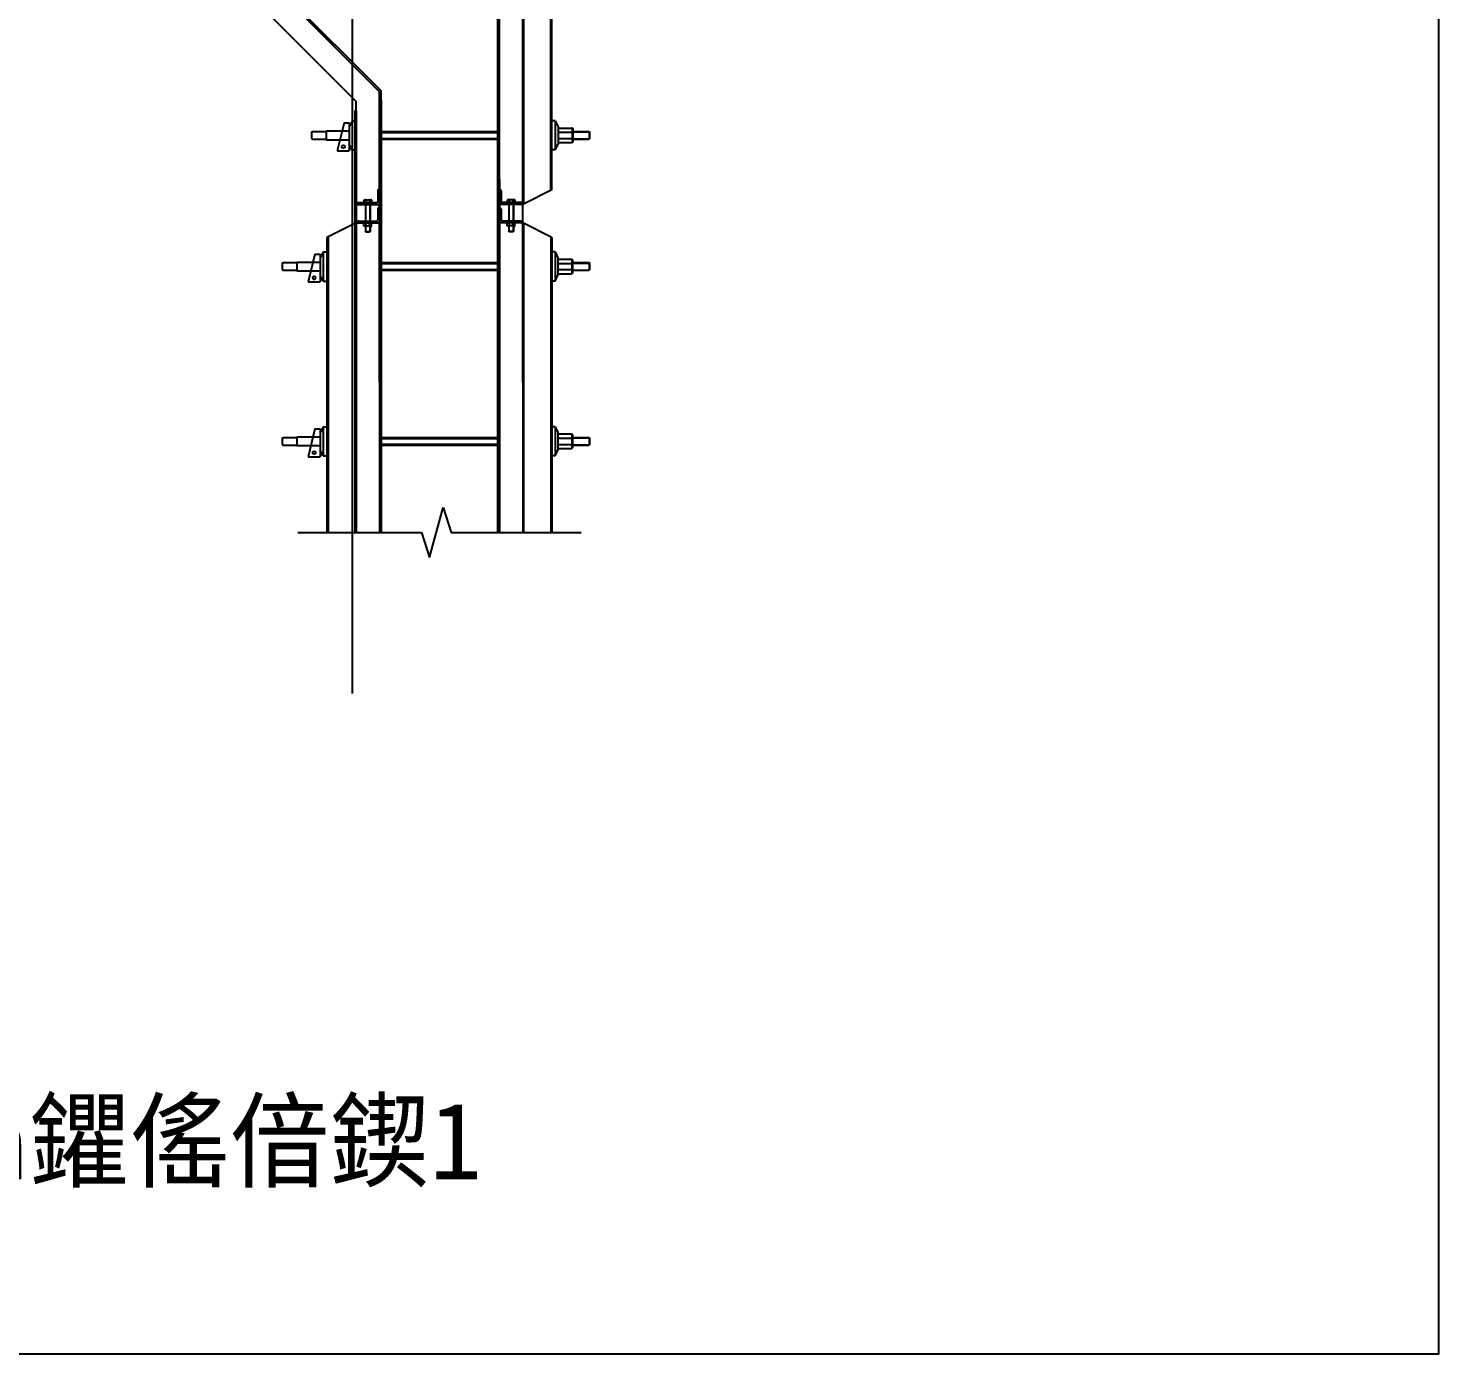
# Model space of a CAD drawing. Header units: metres. Extents: x 0 to 201, y 0 to 136.
# Drawn here: x 120.4 to 193.1, y 0 to 68.2 of the extents above; entities that cross this region are included whole.
import ezdxf

# ---------------------------------------------------------------- set-up
doc = ezdxf.new("R2010")
doc.units = ezdxf.units.M
doc.layers.add(' ', color=7, linetype='Continuous')

msp = doc.modelspace()

# ---------------------------------------------------------------- linework, layer by layer
at = {"layer": ' '}
for p, q in [((141.08, 41), (141.79, 43.58)), ((141.79, 43.58), (142.2, 42.29)), ((134.31, 42.29), (140.67, 42.29)), ((140.67, 42.29), (141.08, 41)), ((142.2, 42.29), (148.89, 42.29))]:
    msp.add_line(p, q, dxfattribs=at)
for p, q in [((137.1, 126.14), (137.1, 34)), ((144.69, 50.02), (144.69, 82.93)), ((144.6, 42.29), (144.6, 78.52)), ((145.89, 50.02), (145.89, 78.52)), ((145.89, 50.02), (145.89, 78.52)), ((145.95, 59.21), (145.95, 78.52)), ((147.33, 59.9), (147.33, 77.8)), ((147.39, 59.93), (147.39, 77.77)), ((129.06, 72.73), (137.31, 64.48)), ((130.26, 73.23), (138.51, 64.98)), ((130.35, 73.27), (138.6, 65.02)), ((138.51, 50.02), (138.51, 64.98)), ((138.6, 50.02), (138.6, 65.02)), ((137.25, 64.01), (137.25, 42.29)), ((137.31, 50.02), (137.31, 64.48)), ((137.31, 64.01), (137.31, 42.29)), ((138.51, 64.5), (138.51, 42.29)), ((138.6, 64.54), (138.6, 57.8)), ((136.69, 63.37), (136.34, 61.94)), ((136.69, 63.37), (136.96, 63.37)), ((137.11, 63.48), (136.96, 63.18)), ((136.96, 63.37), (136.96, 61.94)), ((137.11, 63.48), (137.26, 63.48)), ((137.11, 63.48), (137.11, 61.98)), ((147.56, 63.48), (147.41, 63.48)), ((147.56, 63.48), (147.56, 61.98)), ((147.56, 63.48), (147.71, 63.18)), ((135.01, 62.9), (135.04, 62.93)), ((135.01, 62.9), (135.01, 62.57)), ((135.01, 62.57), (135.04, 62.54)), ((135.04, 62.93), (135.76, 62.93)), ((135.04, 62.54), (135.76, 62.54)), ((135.76, 62.96), (136.59, 62.96)), ((135.76, 62.96), (135.76, 62.51)), ((135.76, 62.51), (136.48, 62.51)), ((136.48, 62.51), (136.96, 62.51)), ((136.59, 62.96), (136.96, 62.96)), ((138.51, 62.96), (138.6, 62.96)), ((138.51, 62.51), (138.6, 62.51)), ((138.6, 62.93), (144.6, 62.93)), ((138.6, 62.88), (144.6, 62.88)), ((138.6, 62.58), (144.6, 62.58)), ((138.6, 62.54), (144.6, 62.54)), ((138.67, 62.58), (138.63, 62.54)), ((138.81, 62.93), (138.77, 62.88)), ((138.87, 62.58), (138.83, 62.54)), ((138.88, 62.93), (138.84, 62.88)), ((138.94, 62.58), (138.9, 62.54)), ((139.01, 62.58), (138.96, 62.54)), ((139.02, 62.93), (138.97, 62.88)), ((139.07, 62.58), (139.03, 62.54)), ((139.22, 62.93), (139.17, 62.88)), ((139.28, 62.58), (139.23, 62.54)), ((139.29, 62.93), (139.24, 62.88)), ((139.34, 62.58), (139.3, 62.54)), ((139.35, 62.93), (139.31, 62.88)), ((139.42, 62.93), (139.37, 62.88)), ((139.41, 62.58), (139.37, 62.54)), ((139.48, 62.58), (139.43, 62.54)), ((139.62, 62.93), (139.58, 62.88)), ((139.69, 62.93), (139.64, 62.88)), ((139.68, 62.58), (139.64, 62.54)), ((139.75, 62.58), (139.7, 62.54)), ((139.76, 62.93), (139.71, 62.88)), ((139.82, 62.58), (139.77, 62.54)), ((139.82, 62.93), (139.78, 62.88)), ((139.88, 62.58), (139.84, 62.54)), ((140.03, 62.93), (139.98, 62.88)), ((140.09, 62.58), (140.04, 62.54)), ((140.09, 62.93), (140.05, 62.88)), ((140.15, 62.58), (140.11, 62.54)), ((140.16, 62.93), (140.12, 62.88)), ((140.22, 62.58), (140.17, 62.54)), ((140.23, 62.93), (140.18, 62.88)), ((140.29, 62.58), (140.24, 62.54)), ((140.43, 62.93), (140.39, 62.88)), ((140.49, 62.58), (140.44, 62.54)), ((140.5, 62.93), (140.45, 62.88)), ((140.56, 62.58), (140.51, 62.54)), ((140.56, 62.93), (140.52, 62.88)), ((140.62, 62.58), (140.58, 62.54)), ((140.63, 62.93), (140.59, 62.88)), ((140.69, 62.58), (140.65, 62.54)), ((140.83, 62.93), (140.79, 62.88)), ((140.89, 62.58), (140.85, 62.54)), ((140.9, 62.93), (140.86, 62.88)), ((140.97, 62.93), (140.92, 62.88)), ((140.96, 62.58), (140.92, 62.54)), ((141.03, 62.58), (140.98, 62.54)), ((141.04, 62.93), (140.99, 62.88)), ((141.1, 62.58), (141.05, 62.54)), ((141.24, 62.93), (141.19, 62.88)), ((141.3, 62.58), (141.25, 62.54)), ((141.31, 62.93), (141.26, 62.88)), ((141.36, 62.58), (141.32, 62.54)), ((141.37, 62.93), (141.33, 62.88)), ((141.43, 62.58), (141.39, 62.54)), ((141.44, 62.93), (141.4, 62.88)), ((141.5, 62.58), (141.45, 62.54)), ((141.64, 62.93), (141.6, 62.88)), ((141.71, 62.93), (141.66, 62.88)), ((141.7, 62.58), (141.66, 62.54)), ((141.77, 62.58), (141.72, 62.54)), ((141.78, 62.93), (141.73, 62.88)), ((141.84, 62.58), (141.79, 62.54)), ((141.84, 62.93), (141.8, 62.88)), ((141.9, 62.58), (141.86, 62.54)), ((142.05, 62.93), (142, 62.88)), ((142.11, 62.58), (142.06, 62.54)), ((142.11, 62.93), (142.07, 62.88)), ((142.17, 62.58), (142.13, 62.54)), ((142.18, 62.93), (142.14, 62.88)), ((142.25, 62.93), (142.2, 62.88)), ((142.24, 62.58), (142.2, 62.54)), ((142.31, 62.58), (142.26, 62.54)), ((142.45, 62.93), (142.41, 62.88)), ((142.51, 62.58), (142.46, 62.54)), ((142.52, 62.93), (142.47, 62.88)), ((142.58, 62.58), (142.53, 62.54)), ((142.59, 62.93), (142.54, 62.88)), ((142.64, 62.58), (142.6, 62.54)), ((142.65, 62.93), (142.61, 62.88)), ((142.71, 62.58), (142.67, 62.54)), ((142.85, 62.93), (142.81, 62.88)), ((142.91, 62.58), (142.87, 62.54)), ((142.92, 62.93), (142.88, 62.88)), ((142.99, 62.93), (142.94, 62.88)), ((142.98, 62.58), (142.94, 62.54)), ((143.05, 62.58), (143, 62.54)), ((143.06, 62.93), (143.01, 62.88)), ((143.12, 62.58), (143.07, 62.54)), ((143.26, 62.93), (143.21, 62.88)), ((143.32, 62.58), (143.27, 62.54)), ((143.33, 62.93), (143.28, 62.88)), ((143.39, 62.58), (143.34, 62.54)), ((143.39, 62.93), (143.35, 62.88)), ((143.45, 62.58), (143.41, 62.54)), ((143.46, 62.93), (143.42, 62.88)), ((143.52, 62.58), (143.48, 62.54)), ((143.66, 62.93), (143.62, 62.88)), ((143.72, 62.58), (143.68, 62.54)), ((143.73, 62.93), (143.69, 62.88)), ((143.79, 62.58), (143.74, 62.54)), ((143.8, 62.93), (143.75, 62.88)), ((143.86, 62.58), (143.81, 62.54)), ((143.87, 62.93), (143.82, 62.88)), ((143.92, 62.58), (143.88, 62.54)), ((144.07, 62.93), (144.02, 62.88)), ((144.13, 62.58), (144.08, 62.54)), ((144.13, 62.93), (144.09, 62.88)), ((144.19, 62.58), (144.15, 62.54)), ((144.2, 62.93), (144.16, 62.88)), ((144.27, 62.93), (144.22, 62.88)), ((144.26, 62.58), (144.22, 62.54)), ((144.33, 62.58), (144.28, 62.54)), ((144.47, 62.93), (144.43, 62.88)), ((144.54, 62.93), (144.49, 62.88)), ((144.53, 62.58), (144.49, 62.54)), ((144.6, 62.58), (144.55, 62.54)), ((144.6, 62.96), (144.69, 62.96)), ((144.6, 62.51), (144.69, 62.51)), ((147.71, 63.18), (147.71, 62.28)), ((147.71, 63.11), (148.43, 63.11)), ((147.71, 62.89), (148.43, 62.89)), ((147.71, 62.57), (148.43, 62.57)), ((148.43, 63.11), (148.43, 62.36)), ((148.46, 63.08), (148.43, 63.11)), ((148.46, 63.08), (148.46, 62.39)), ((148.46, 62.93), (149.3, 62.93)), ((148.46, 62.91), (149.3, 62.91)), ((148.46, 62.55), (149.3, 62.55)), ((148.46, 62.54), (149.3, 62.54)), ((149.3, 62.93), (149.3, 62.54)), ((149.3, 62.93), (149.33, 62.9)), ((149.33, 62.57), (149.3, 62.54)), ((149.33, 62.9), (149.33, 62.57)), ((136.34, 61.94), (136.96, 61.94)), ((137.11, 61.98), (136.96, 62.28)), ((137.11, 61.98), (137.26, 61.98)), ((147.56, 61.98), (147.41, 61.98)), ((147.56, 61.98), (147.71, 62.28)), ((147.71, 62.36), (148.43, 62.36)), ((148.46, 62.39), (148.43, 62.36)), ((138.6, 60.48), (138.6, 58.28)), ((144.6, 60.48), (144.6, 58.28)), ((144.69, 60.48), (144.69, 42.29)), ((138.42, 59.88), (138.42, 59.31)), ((138.46, 59.93), (138.51, 59.93)), ((144.73, 59.93), (144.69, 59.93)), ((144.78, 59.88), (144.78, 59.31)), ((147.39, 59.93), (145.89, 59.18)), ((137.31, 59.22), (137.31, 59.18)), ((137.31, 59.18), (138.51, 59.18)), ((137.35, 59.27), (138.37, 59.27)), ((137.71, 59.4), (137.71, 59.27)), ((137.73, 59.42), (138.09, 59.42)), ((137.73, 59.42), (137.8, 59.42)), ((137.77, 59.27), (137.77, 59.18)), ((137.79, 59.18), (137.79, 58.32)), ((137.8, 59.18), (137.8, 58.32)), ((137.82, 59.4), (137.82, 59.27)), ((138, 59.4), (138, 59.27)), ((138.01, 59.18), (138.01, 58.32)), ((138.03, 59.18), (138.03, 58.32)), ((138.04, 59.27), (138.04, 59.18)), ((138.1, 59.4), (138.1, 59.27)), ((138.42, 58.94), (138.42, 58.37)), ((138.46, 58.98), (138.51, 58.98)), ((145.89, 59.18), (144.69, 59.18)), ((144.73, 58.98), (144.69, 58.98)), ((144.78, 58.94), (144.78, 58.37)), ((145.84, 59.27), (144.82, 59.27)), ((145.09, 59.4), (145.09, 59.27)), ((145.47, 59.42), (145.11, 59.42)), ((145.15, 59.27), (145.15, 59.18)), ((145.17, 59.18), (145.17, 58.32)), ((145.18, 59.18), (145.18, 58.32)), ((145.2, 59.4), (145.2, 59.27)), ((145.38, 59.4), (145.38, 59.27)), ((145.47, 59.42), (145.39, 59.42)), ((145.39, 59.18), (145.39, 58.32)), ((145.41, 59.18), (145.41, 58.32)), ((145.42, 59.27), (145.42, 59.18)), ((145.48, 59.4), (145.48, 59.27)), ((145.89, 59.22), (145.89, 59.18)), ((137.31, 58.23), (135.81, 57.48)), ((138.6, 58.23), (137.31, 58.23)), ((137.31, 58.23), (138.6, 58.23)), ((137.38, 58.28), (137.38, 58.23)), ((137.43, 58.32), (138.37, 58.32)), ((137.71, 58.08), (137.71, 58.22)), ((137.73, 58.23), (138.09, 58.23)), ((137.73, 58.23), (137.8, 58.23)), ((137.77, 58.32), (137.77, 58.23)), ((137.82, 58.08), (137.82, 58.22)), ((138, 58.08), (138, 58.22)), ((138.04, 58.32), (138.04, 58.23)), ((138.1, 58.08), (138.1, 58.22)), ((138.51, 58.28), (138.6, 58.28)), ((138.6, 58.23), (138.6, 42.29)), ((144.69, 58.28), (144.6, 58.28)), ((144.6, 58.23), (144.6, 42.29)), ((145.89, 58.23), (144.6, 58.23)), ((145.77, 58.32), (144.82, 58.32)), ((145.09, 58.08), (145.09, 58.22)), ((145.47, 58.23), (145.11, 58.23)), ((145.15, 58.32), (145.15, 58.23)), ((145.2, 58.08), (145.2, 58.22)), ((145.38, 58.08), (145.38, 58.22)), ((145.47, 58.23), (145.39, 58.23)), ((145.42, 58.32), (145.42, 58.23)), ((145.48, 58.08), (145.48, 58.22)), ((145.81, 58.28), (145.81, 58.23)), ((145.89, 58.23), (145.89, 42.29)), ((147.39, 57.48), (145.89, 58.23)), ((145.93, 58.21), (145.93, 42.29)), ((135.81, 57.48), (135.81, 42.29)), ((135.87, 57.48), (135.87, 42.29)), ((137.73, 58.07), (138.09, 58.07)), ((137.73, 58.07), (137.8, 58.07)), ((137.79, 58.07), (137.79, 57.78)), ((137.79, 57.78), (137.8, 57.77)), ((137.79, 57.78), (138.03, 57.78)), ((137.8, 58.07), (137.8, 57.77)), ((137.8, 57.77), (138.01, 57.77)), ((138.01, 58.07), (138.01, 57.77)), ((138.01, 57.77), (138.03, 57.78)), ((138.03, 58.07), (138.03, 57.78)), ((145.47, 58.07), (145.11, 58.07)), ((145.17, 58.07), (145.17, 57.78)), ((145.41, 57.78), (145.17, 57.78)), ((145.18, 57.77), (145.17, 57.78)), ((145.18, 58.07), (145.18, 57.77)), ((145.39, 57.77), (145.18, 57.77)), ((145.39, 58.07), (145.39, 57.77)), ((145.47, 58.07), (145.39, 58.07)), ((145.41, 57.78), (145.39, 57.77)), ((145.41, 58.07), (145.41, 57.78)), ((147.34, 57.5), (147.34, 42.29)), ((147.39, 57.48), (147.39, 42.29)), ((147.39, 50.02), (147.39, 57.48)), ((135.61, 56.73), (135.46, 56.43)), ((135.61, 56.73), (135.76, 56.73)), ((135.61, 56.73), (135.61, 55.23)), ((147.55, 56.73), (147.4, 56.73)), ((147.55, 56.73), (147.7, 56.43)), ((147.55, 56.73), (147.55, 55.23)), ((133.51, 56.15), (133.54, 56.18)), ((133.51, 56.15), (133.51, 55.82)), ((133.54, 56.18), (134.26, 56.18)), ((134.26, 56.21), (135.09, 56.21)), ((134.26, 56.21), (134.26, 55.76)), ((135.19, 56.62), (134.84, 55.19)), ((135.09, 56.21), (135.46, 56.21)), ((135.19, 56.62), (135.46, 56.62)), ((135.46, 56.62), (135.46, 55.19)), ((138.51, 56.21), (138.6, 56.21)), ((138.6, 56.18), (144.6, 56.18)), ((138.6, 56.13), (144.6, 56.13)), ((138.81, 56.18), (138.77, 56.13)), ((138.88, 56.18), (138.84, 56.13)), ((139.02, 56.18), (138.97, 56.13)), ((139.22, 56.18), (139.17, 56.13)), ((139.29, 56.18), (139.24, 56.13)), ((139.35, 56.18), (139.31, 56.13)), ((139.42, 56.18), (139.37, 56.13)), ((139.62, 56.18), (139.58, 56.13)), ((139.69, 56.18), (139.64, 56.13)), ((139.76, 56.18), (139.71, 56.13)), ((139.82, 56.18), (139.78, 56.13)), ((140.03, 56.18), (139.98, 56.13)), ((140.09, 56.18), (140.05, 56.13)), ((140.16, 56.18), (140.12, 56.13)), ((140.23, 56.18), (140.18, 56.13)), ((140.43, 56.18), (140.39, 56.13)), ((140.5, 56.18), (140.45, 56.13)), ((140.56, 56.18), (140.52, 56.13)), ((140.63, 56.18), (140.59, 56.13)), ((140.83, 56.18), (140.79, 56.13)), ((140.9, 56.18), (140.86, 56.13)), ((140.97, 56.18), (140.92, 56.13)), ((141.04, 56.18), (140.99, 56.13)), ((141.24, 56.18), (141.19, 56.13)), ((141.31, 56.18), (141.26, 56.13)), ((141.37, 56.18), (141.33, 56.13)), ((141.44, 56.18), (141.4, 56.13)), ((141.64, 56.18), (141.6, 56.13)), ((141.71, 56.18), (141.66, 56.13)), ((141.78, 56.18), (141.73, 56.13)), ((141.84, 56.18), (141.8, 56.13)), ((142.05, 56.18), (142, 56.13)), ((142.11, 56.18), (142.07, 56.13)), ((142.18, 56.18), (142.14, 56.13)), ((142.25, 56.18), (142.2, 56.13)), ((142.45, 56.18), (142.41, 56.13)), ((142.52, 56.18), (142.47, 56.13)), ((142.59, 56.18), (142.54, 56.13)), ((142.65, 56.18), (142.61, 56.13)), ((142.85, 56.18), (142.81, 56.13)), ((142.92, 56.18), (142.88, 56.13)), ((142.99, 56.18), (142.94, 56.13)), ((143.06, 56.18), (143.01, 56.13)), ((143.26, 56.18), (143.21, 56.13)), ((143.33, 56.18), (143.28, 56.13)), ((143.39, 56.18), (143.35, 56.13)), ((143.46, 56.18), (143.42, 56.13)), ((143.66, 56.18), (143.62, 56.13)), ((143.73, 56.18), (143.69, 56.13)), ((143.8, 56.18), (143.75, 56.13)), ((143.87, 56.18), (143.82, 56.13)), ((144.07, 56.18), (144.02, 56.13)), ((144.13, 56.18), (144.09, 56.13)), ((144.2, 56.18), (144.16, 56.13)), ((144.27, 56.18), (144.22, 56.13)), ((144.47, 56.18), (144.43, 56.13)), ((144.54, 56.18), (144.49, 56.13)), ((144.6, 56.21), (144.69, 56.21)), ((147.7, 56.43), (147.7, 55.53)), ((147.7, 56.36), (148.42, 56.36)), ((147.7, 56.14), (148.42, 56.14)), ((148.45, 56.33), (148.42, 56.36)), ((148.42, 56.36), (148.42, 55.61)), ((148.45, 56.33), (148.45, 55.64)), ((148.45, 56.18), (149.3, 56.18)), ((148.45, 56.16), (149.3, 56.16)), ((149.3, 56.18), (149.33, 56.15)), ((149.3, 56.18), (149.3, 55.79)), ((149.33, 56.15), (149.33, 55.82)), ((133.51, 55.82), (133.54, 55.79)), ((133.54, 55.79), (134.26, 55.79)), ((134.26, 55.76), (134.98, 55.76)), ((134.98, 55.76), (135.46, 55.76)), ((135.61, 55.23), (135.46, 55.53)), ((135.61, 55.23), (135.76, 55.23)), ((138.51, 55.76), (138.6, 55.76)), ((138.6, 55.83), (144.6, 55.83)), ((138.6, 55.79), (144.6, 55.79)), ((138.67, 55.83), (138.63, 55.79)), ((138.87, 55.83), (138.83, 55.79)), ((138.94, 55.83), (138.9, 55.79)), ((139.01, 55.83), (138.96, 55.79)), ((139.07, 55.83), (139.03, 55.79)), ((139.28, 55.83), (139.23, 55.79)), ((139.34, 55.83), (139.3, 55.79)), ((139.41, 55.83), (139.37, 55.79)), ((139.48, 55.83), (139.43, 55.79)), ((139.68, 55.83), (139.64, 55.79)), ((139.75, 55.83), (139.7, 55.79)), ((139.82, 55.83), (139.77, 55.79)), ((139.88, 55.83), (139.84, 55.79)), ((140.09, 55.83), (140.04, 55.79)), ((140.15, 55.83), (140.11, 55.79)), ((140.22, 55.83), (140.17, 55.79)), ((140.29, 55.83), (140.24, 55.79)), ((140.49, 55.83), (140.44, 55.79)), ((140.56, 55.83), (140.51, 55.79)), ((140.62, 55.83), (140.58, 55.79)), ((140.69, 55.83), (140.65, 55.79)), ((140.89, 55.83), (140.85, 55.79)), ((140.96, 55.83), (140.92, 55.79)), ((141.03, 55.83), (140.98, 55.79)), ((141.1, 55.83), (141.05, 55.79)), ((141.3, 55.83), (141.25, 55.79)), ((141.36, 55.83), (141.32, 55.79)), ((141.43, 55.83), (141.39, 55.79)), ((141.5, 55.83), (141.45, 55.79)), ((141.7, 55.83), (141.66, 55.79)), ((141.77, 55.83), (141.72, 55.79)), ((141.84, 55.83), (141.79, 55.79)), ((141.9, 55.83), (141.86, 55.79)), ((142.11, 55.83), (142.06, 55.79)), ((142.17, 55.83), (142.13, 55.79)), ((142.24, 55.83), (142.2, 55.79)), ((142.31, 55.83), (142.26, 55.79)), ((142.51, 55.83), (142.46, 55.79)), ((142.58, 55.83), (142.53, 55.79)), ((142.64, 55.83), (142.6, 55.79)), ((142.71, 55.83), (142.67, 55.79)), ((142.91, 55.83), (142.87, 55.79)), ((142.98, 55.83), (142.94, 55.79)), ((143.05, 55.83), (143, 55.79)), ((143.12, 55.83), (143.07, 55.79)), ((143.32, 55.83), (143.27, 55.79)), ((143.39, 55.83), (143.34, 55.79)), ((143.45, 55.83), (143.41, 55.79)), ((143.52, 55.83), (143.48, 55.79)), ((143.72, 55.83), (143.68, 55.79)), ((143.79, 55.83), (143.74, 55.79)), ((143.86, 55.83), (143.81, 55.79)), ((143.92, 55.83), (143.88, 55.79)), ((144.13, 55.83), (144.08, 55.79)), ((144.19, 55.83), (144.15, 55.79)), ((144.26, 55.83), (144.22, 55.79)), ((144.33, 55.83), (144.28, 55.79)), ((144.53, 55.83), (144.49, 55.79)), ((144.6, 55.83), (144.55, 55.79)), ((144.6, 55.76), (144.69, 55.76)), ((147.55, 55.23), (147.4, 55.23)), ((147.55, 55.23), (147.7, 55.53)), ((147.7, 55.82), (148.42, 55.82)), ((147.7, 55.61), (148.42, 55.61)), ((148.45, 55.64), (148.42, 55.61)), ((148.45, 55.8), (149.3, 55.8)), ((148.45, 55.79), (149.3, 55.79)), ((149.33, 55.82), (149.3, 55.79)), ((134.84, 55.19), (135.46, 55.19)), ((134.26, 47.21), (135.09, 47.21)), ((134.26, 47.21), (134.26, 46.76)), ((135.19, 47.62), (134.84, 46.19)), ((135.09, 47.21), (135.46, 47.21)), ((135.19, 47.62), (135.46, 47.62)), ((135.61, 47.73), (135.46, 47.43)), ((135.46, 47.62), (135.46, 46.19)), ((135.61, 47.73), (135.61, 46.23)), ((135.61, 47.73), (135.76, 47.73)), ((138.51, 47.21), (138.6, 47.21)), ((144.6, 47.21), (144.69, 47.21)), ((147.55, 47.73), (147.4, 47.73)), ((147.55, 47.73), (147.7, 47.43)), ((147.55, 47.73), (147.55, 46.23)), ((147.7, 47.43), (147.7, 46.53)), ((147.7, 47.36), (148.42, 47.36)), ((148.45, 47.33), (148.42, 47.36)), ((148.42, 47.36), (148.42, 46.61)), ((148.45, 47.33), (148.45, 46.64)), ((133.51, 47.15), (133.54, 47.18)), ((133.51, 47.15), (133.51, 46.82)), ((133.51, 46.82), (133.54, 46.79)), ((133.54, 47.18), (134.26, 47.18)), ((133.54, 46.79), (134.26, 46.79)), ((134.26, 46.76), (134.98, 46.76)), ((134.98, 46.76), (135.46, 46.76)), ((135.61, 46.23), (135.46, 46.53)), ((138.51, 46.76), (138.6, 46.76)), ((138.6, 47.18), (144.6, 47.18)), ((138.6, 47.13), (144.6, 47.13)), ((138.6, 46.83), (144.6, 46.83)), ((138.6, 46.79), (144.6, 46.79)), ((138.67, 46.83), (138.63, 46.79)), ((138.81, 47.18), (138.77, 47.13)), ((138.87, 46.83), (138.83, 46.79)), ((138.88, 47.18), (138.84, 47.13)), ((138.94, 46.83), (138.9, 46.79)), ((139.01, 46.83), (138.96, 46.79)), ((139.02, 47.18), (138.97, 47.13)), ((139.07, 46.83), (139.03, 46.79)), ((139.22, 47.18), (139.17, 47.13)), ((139.28, 46.83), (139.23, 46.79)), ((139.29, 47.18), (139.24, 47.13)), ((139.34, 46.83), (139.3, 46.79)), ((139.35, 47.18), (139.31, 47.13)), ((139.42, 47.18), (139.37, 47.13)), ((139.41, 46.83), (139.37, 46.79)), ((139.48, 46.83), (139.43, 46.79)), ((139.62, 47.18), (139.58, 47.13)), ((139.69, 47.18), (139.64, 47.13)), ((139.68, 46.83), (139.64, 46.79)), ((139.75, 46.83), (139.7, 46.79)), ((139.76, 47.18), (139.71, 47.13)), ((139.82, 46.83), (139.77, 46.79)), ((139.82, 47.18), (139.78, 47.13)), ((139.88, 46.83), (139.84, 46.79)), ((140.03, 47.18), (139.98, 47.13)), ((140.09, 46.83), (140.04, 46.79)), ((140.09, 47.18), (140.05, 47.13)), ((140.15, 46.83), (140.11, 46.79)), ((140.16, 47.18), (140.12, 47.13)), ((141.03, 46.83), (140.98, 46.79)), ((141.04, 47.18), (140.99, 47.13)), ((141.1, 46.83), (141.05, 46.79)), ((141.24, 47.18), (141.19, 47.13)), ((141.3, 46.83), (141.25, 46.79)), ((141.31, 47.18), (141.26, 47.13)), ((141.36, 46.83), (141.32, 46.79)), ((141.37, 47.18), (141.33, 47.13)), ((141.43, 46.83), (141.39, 46.79)), ((141.44, 47.18), (141.4, 47.13)), ((141.5, 46.83), (141.45, 46.79)), ((141.64, 47.18), (141.6, 47.13)), ((141.71, 47.18), (141.66, 47.13)), ((141.7, 46.83), (141.66, 46.79)), ((141.77, 46.83), (141.72, 46.79)), ((141.78, 47.18), (141.73, 47.13)), ((141.84, 46.83), (141.79, 46.79)), ((141.84, 47.18), (141.8, 47.13)), ((141.9, 46.83), (141.86, 46.79)), ((142.05, 47.18), (142, 47.13)), ((142.11, 46.83), (142.06, 46.79)), ((142.11, 47.18), (142.07, 47.13)), ((142.17, 46.83), (142.13, 46.79)), ((142.18, 47.18), (142.14, 47.13)), ((142.25, 47.18), (142.2, 47.13)), ((142.24, 46.83), (142.2, 46.79)), ((142.31, 46.83), (142.26, 46.79)), ((142.45, 47.18), (142.41, 47.13)), ((142.85, 47.18), (142.81, 47.13)), ((142.91, 46.83), (142.87, 46.79)), ((142.92, 47.18), (142.88, 47.13)), ((142.99, 47.18), (142.94, 47.13)), ((142.98, 46.83), (142.94, 46.79)), ((143.05, 46.83), (143, 46.79)), ((143.06, 47.18), (143.01, 47.13)), ((143.12, 46.83), (143.07, 46.79)), ((143.26, 47.18), (143.21, 47.13)), ((143.32, 46.83), (143.27, 46.79)), ((143.33, 47.18), (143.28, 47.13)), ((143.39, 46.83), (143.34, 46.79)), ((143.39, 47.18), (143.35, 47.13)), ((143.45, 46.83), (143.41, 46.79)), ((143.46, 47.18), (143.42, 47.13)), ((143.52, 46.83), (143.48, 46.79)), ((143.66, 47.18), (143.62, 47.13)), ((143.72, 46.83), (143.68, 46.79)), ((143.73, 47.18), (143.69, 47.13)), ((143.79, 46.83), (143.74, 46.79)), ((143.8, 47.18), (143.75, 47.13)), ((143.86, 46.83), (143.81, 46.79)), ((143.87, 47.18), (143.82, 47.13)), ((143.92, 46.83), (143.88, 46.79)), ((144.07, 47.18), (144.02, 47.13)), ((144.13, 46.83), (144.08, 46.79)), ((144.13, 47.18), (144.09, 47.13)), ((144.19, 46.83), (144.15, 46.79)), ((144.2, 47.18), (144.16, 47.13)), ((144.27, 47.18), (144.22, 47.13)), ((144.26, 46.83), (144.22, 46.79)), ((144.33, 46.83), (144.28, 46.79)), ((144.47, 47.18), (144.43, 47.13)), ((144.54, 47.18), (144.49, 47.13)), ((144.53, 46.83), (144.49, 46.79)), ((144.6, 46.83), (144.55, 46.79)), ((144.6, 46.76), (144.69, 46.76)), ((147.55, 46.23), (147.7, 46.53)), ((147.7, 47.14), (148.42, 47.14)), ((147.7, 46.82), (148.42, 46.82)), ((147.7, 46.61), (148.42, 46.61)), ((148.45, 46.64), (148.42, 46.61)), ((148.45, 47.18), (149.3, 47.18)), ((148.45, 47.16), (149.3, 47.16)), ((148.45, 46.8), (149.3, 46.8)), ((148.45, 46.79), (149.3, 46.79)), ((149.3, 47.18), (149.33, 47.15)), ((149.3, 47.18), (149.3, 46.79)), ((149.33, 46.82), (149.3, 46.79)), ((149.33, 47.15), (149.33, 46.82)), ((134.84, 46.19), (135.46, 46.19)), ((135.61, 46.23), (135.76, 46.23)), ((147.55, 46.23), (147.4, 46.23))]:
    msp.add_line(p, q)
msp.add_lwpolyline([(0, 0), (193.05, 0), (193.05, 136.5), (0, 136.5), (0, 0)])
for centre in [(136.65, 62.15), (135.15, 55.4), (135.15, 46.4)]:
    msp.add_circle(centre, 0.08)
for centre, radius, start, end in [((138.46, 59.88), 0.04, 90, 180), ((144.73, 59.88), 0.04, 0, 90), ((137.35, 59.22), 0.04, 90, 180), ((137.73, 59.4), 0.02, 90, 180), ((137.73, 59.4), 0.02, 90, 180), ((137.8, 59.4), 0.02, 0, 90), ((137.83, 59.4), 0.02, 90, 180), ((137.98, 59.4), 0.02, 0, 90), ((138.01, 59.4), 0.02, 90, 180), ((138.09, 59.4), 0.02, 0, 90), ((138.09, 59.4), 0.02, 0, 90), ((138.37, 59.31), 0.04, -90, 0), ((138.46, 58.94), 0.04, 90, 180), ((144.73, 58.94), 0.04, 0, 90), ((144.82, 59.31), 0.04, 180, 270), ((145.11, 59.4), 0.02, 90, 180), ((145.11, 59.4), 0.02, 90, 180), ((145.18, 59.4), 0.02, 0, 90), ((145.21, 59.4), 0.02, 90, 180), ((145.36, 59.4), 0.02, 0, 90), ((145.39, 59.4), 0.02, 90, 180), ((145.47, 59.4), 0.02, 0, 90), ((145.47, 59.4), 0.02, 0, 90), ((145.84, 59.22), 0.04, 0, 90), ((137.43, 58.28), 0.04, 90, 180), ((137.73, 58.22), 0.02, 90, 180), ((137.73, 58.22), 0.02, 90, 180), ((137.8, 58.22), 0.02, 0, 90), ((137.83, 58.22), 0.02, 90, 180), ((137.98, 58.22), 0.02, 0, 90), ((138.01, 58.22), 0.02, 90, 180), ((138.09, 58.22), 0.02, 0, 90), ((138.09, 58.22), 0.02, 0, 90), ((138.37, 58.37), 0.04, -90, 0), ((144.82, 58.37), 0.04, 180, 270), ((145.11, 58.22), 0.02, 90, 180), ((145.11, 58.22), 0.02, 90, 180), ((145.18, 58.22), 0.02, 0, 90), ((145.21, 58.22), 0.02, 90, 180), ((145.36, 58.22), 0.02, 0, 90), ((145.39, 58.22), 0.02, 90, 180), ((145.47, 58.22), 0.02, 0, 90), ((145.47, 58.22), 0.02, 0, 90), ((145.77, 58.28), 0.04, 0, 90), ((137.73, 58.08), 0.02, 180, 270), ((137.73, 58.08), 0.02, 180, 270), ((137.8, 58.08), 0.02, -90, 0), ((137.83, 58.08), 0.02, 180, 270), ((137.98, 58.08), 0.02, -90, 0), ((138.01, 58.08), 0.02, 180, 270), ((138.09, 58.08), 0.02, -90, 0), ((138.09, 58.08), 0.02, -90, 0), ((145.11, 58.08), 0.02, 180, 270), ((145.11, 58.08), 0.02, 180, 270), ((145.18, 58.08), 0.02, -90, 0), ((145.21, 58.08), 0.02, 180, 270), ((145.36, 58.08), 0.02, -90, 0), ((145.39, 58.08), 0.02, 180, 270), ((145.47, 58.08), 0.02, -90, 0), ((145.47, 58.08), 0.02, -90, 0)]:
    msp.add_arc(centre, radius, start, end)

# ---------------------------------------------------------------- texts
msp.add_text('鍙屽欏叓瀛楄掑欐ā鑺傜偣鍥1', height=3.96).set_placement((76.28, 8.98))

doc.saveas('drawing.dxf')
